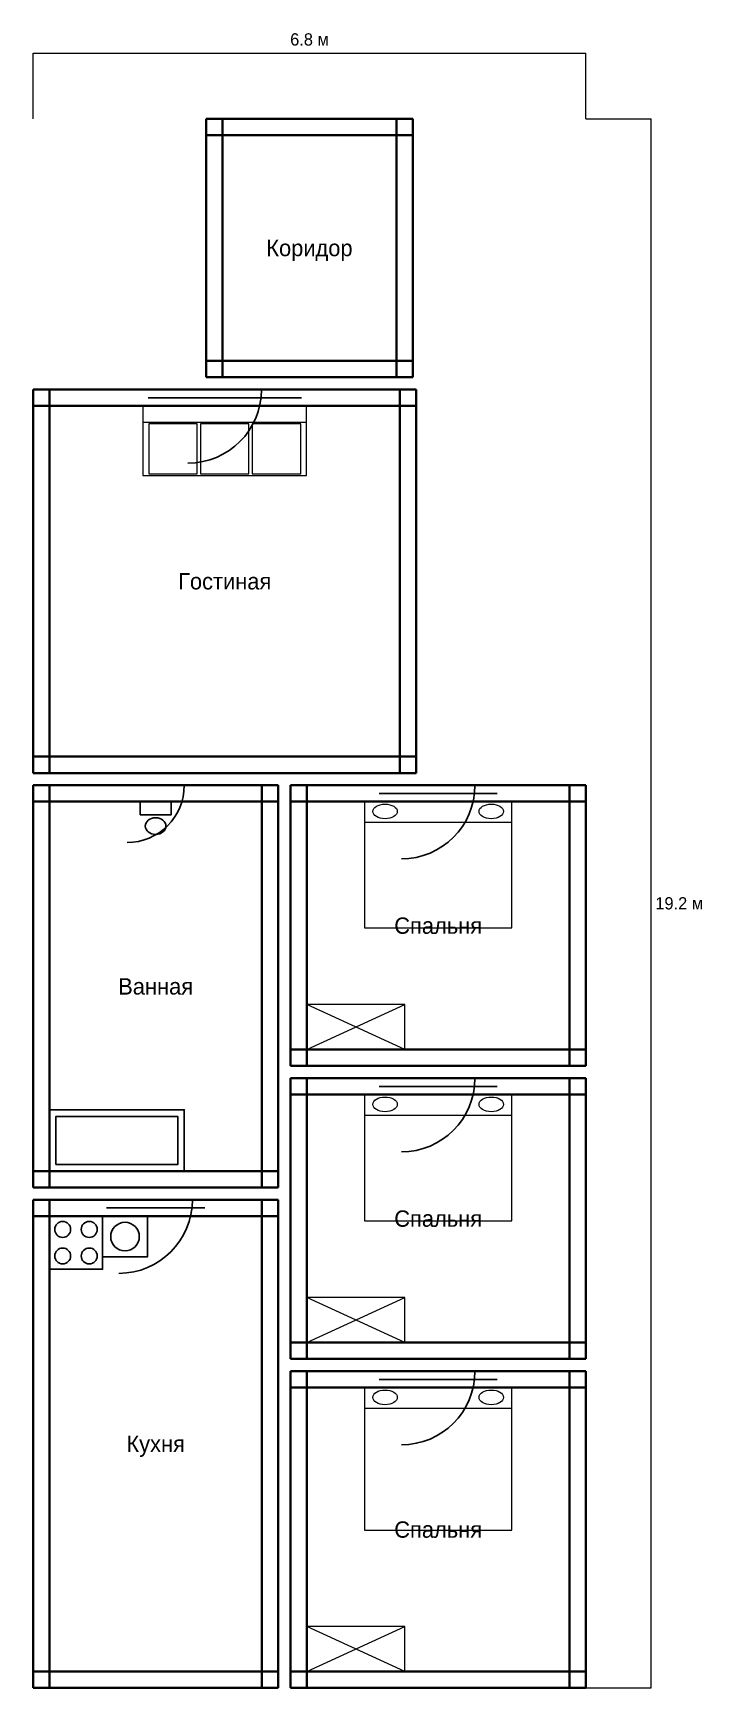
# Model space of a CAD drawing. Header units: metres. Extents: x 0 to 819, y 0 to 2024.
import ezdxf
from ezdxf.enums import TextEntityAlignment as Align

# ---------------------------------------------------------------- set-up
doc = ezdxf.new("R2010")
doc.units = ezdxf.units.M
for name, color, linetype, lineweight in [('Двери', 7, 'Continuous', 25), ('Мебель', 7, 'Continuous', 18), ('Окна', 7, 'Continuous', 25), ('Размеры', 1, 'Continuous', 13), ('Стены', 7, 'Continuous', 35), ('Текст', 7, 'Continuous', 13)]:
    doc.layers.add(name, color=color, linetype=linetype, lineweight=lineweight)

msp = doc.modelspace()

# ---------------------------------------------------------------- linework, layer by layer
at = {"layer": 'Двери'}
for p, q in [((189.5, 1587.9), (279.5, 1587.9)), ((115, 1103.9), (185, 1103.9)), ((450.75, 1103.9), (540.75, 1103.9)), ((450.75, 745.6), (540.75, 745.6)), ((105, 597), (195, 597)), ((450.75, 387.3), (540.75, 387.3))]:
    msp.add_line(p, q, dxfattribs=at)
for centre, radius in [((189.5, 1587.9), 90), ((115, 1103.9), 70), ((450.75, 1103.9), 90), ((450.75, 745.6), 90), ((105, 597), 90), ((450.75, 387.3), 90)]:
    msp.add_arc(centre, radius, 270, 360, dxfattribs=at)
at = {"layer": 'Мебель'}
for p, q in [((134.5, 1547.9), (334.5, 1547.9)), ((405.75, 1058.9), (585.75, 1058.9)), ((335, 780.6), (455, 835.6)), ((455, 780.6), (335, 835.6)), ((405.75, 700.6), (585.75, 700.6)), ((335, 422.3), (455, 477.3)), ((455, 422.3), (335, 477.3)), ((405.75, 342.3), (585.75, 342.3)), ((335, 20), (455, 75)), ((455, 20), (335, 75))]:
    msp.add_line(p, q, dxfattribs=at)
for points in [[(134.5, 1482.9), (334.5, 1482.9), (334.5, 1567.9), (134.5, 1567.9), (134.5, 1482.9)], [(141.5, 1484.9), (200.833, 1484.9), (200.833, 1545.9), (141.5, 1545.9), (141.5, 1484.9)], [(204.833, 1484.9), (264.167, 1484.9), (264.167, 1545.9), (204.833, 1545.9), (204.833, 1484.9)], [(268.167, 1484.9), (327.5, 1484.9), (327.5, 1545.9), (268.167, 1545.9), (268.167, 1484.9)], [(405.75, 929.415), (585.75, 929.415), (585.75, 1083.9), (405.75, 1083.9), (405.75, 929.415)], [(335, 780.6), (455, 780.6), (455, 835.6), (335, 835.6), (335, 780.6)], [(405.75, 571.115), (585.75, 571.115), (585.75, 725.6), (405.75, 725.6), (405.75, 571.115)], [(335, 422.3), (455, 422.3), (455, 477.3), (335, 477.3), (335, 422.3)], [(405.75, 193.015), (585.75, 193.015), (585.75, 367.3), (405.75, 367.3), (405.75, 193.015)], [(335, 20), (455, 20), (455, 75), (335, 75), (335, 20)]]:
    msp.add_lwpolyline(points, dxfattribs=at)
for centre in [(430.75, 1071.9), (560.75, 1071.9), (430.75, 713.6), (560.75, 713.6), (430.75, 355.3), (560.75, 355.3)]:
    msp.add_ellipse(centre, major_axis=(15, 0), ratio=0.6, dxfattribs=at)
at = {"layer": 'Окна'}
for p, q in [((140.7, 1587.9), (328.3, 1587.9)), ((140.7, 1577.9), (328.3, 1577.9)), ((140.7, 1567.9), (328.3, 1567.9)), ((423.45, 1103.9), (568.05, 1103.9)), ((423.45, 1093.9), (568.05, 1093.9)), ((423.45, 1083.9), (568.05, 1083.9)), ((423.45, 745.6), (568.05, 745.6)), ((423.45, 735.6), (568.05, 735.6)), ((423.45, 725.6), (568.05, 725.6)), ((90, 597), (210, 597)), ((90, 587), (210, 587)), ((90, 577), (210, 577)), ((423.45, 387.3), (568.05, 387.3)), ((423.45, 377.3), (568.05, 377.3)), ((423.45, 367.3), (568.05, 367.3))]:
    msp.add_line(p, q, dxfattribs=at)
at = {"layer": 'Размеры', "color": 1}
for p, q in [((0, 1999.1), (676.5, 1999.1)), ((0, 1919.1), (0, 1999.1)), ((676.5, 1919.1), (676.5, 1999.1)), ((676.5, 1919.1), (756.5, 1919.1)), ((756.5, 0), (756.5, 1919.1)), ((676.5, 0), (756.5, 0))]:
    msp.add_line(p, q, dxfattribs=at)
at = {"layer": 'Сантехника'}
for points in [[(131, 1067.8), (169, 1067.8), (169, 1083.9), (131, 1083.9), (131, 1067.8)], [(20, 632), (185, 632), (185, 707), (20, 707), (20, 632)], [(28, 640), (177, 640), (177, 699), (28, 699), (28, 640)], [(20, 512), (85, 512), (85, 577), (20, 577), (20, 512)], [(85, 527), (140, 527), (140, 577), (85, 577), (85, 527)]]:
    msp.add_lwpolyline(points, dxfattribs=at)
for centre, radius in [((36.25, 560.75), 9.75), ((68.75, 560.75), 9.75), ((112.5, 552), 17.5), ((36.25, 528.25), 9.75), ((68.75, 528.25), 9.75)]:
    msp.add_circle(centre, radius, dxfattribs=at)
msp.add_ellipse((150, 1054), major_axis=(12.667, 0), ratio=0.8, dxfattribs=at)
at = {"layer": 'Стены'}
for p, q in [((464.7, 1919.1), (211.7, 1919.1)), ((211.7, 1919.1), (211.7, 1602.9)), ((231.7, 1919.1), (231.7, 1602.9)), ((444.7, 1602.9), (444.7, 1919.1)), ((464.7, 1602.9), (464.7, 1919.1)), ((464.7, 1899.1), (211.7, 1899.1)), ((211.7, 1622.9), (464.7, 1622.9)), ((211.7, 1602.9), (464.7, 1602.9)), ((469, 1587.9), (0, 1587.9)), ((0, 1587.9), (0, 1118.9)), ((20, 1587.9), (20, 1118.9)), ((449, 1118.9), (449, 1587.9)), ((469, 1118.9), (469, 1587.9)), ((469, 1567.9), (0, 1567.9)), ((0, 1138.9), (469, 1138.9)), ((0, 1118.9), (469, 1118.9)), ((300, 1103.9), (0, 1103.9)), ((0, 1103.9), (0, 612)), ((20, 1103.9), (20, 612)), ((280, 612), (280, 1103.9)), ((300, 612), (300, 1103.9)), ((676.5, 1103.9), (315, 1103.9)), ((315, 1103.9), (315, 760.6)), ((335, 1103.9), (335, 760.6)), ((656.5, 760.6), (656.5, 1103.9)), ((676.5, 760.6), (676.5, 1103.9)), ((300, 1083.9), (0, 1083.9)), ((676.5, 1083.9), (315, 1083.9)), ((315, 780.6), (676.5, 780.6)), ((315, 760.6), (676.5, 760.6)), ((676.5, 745.6), (315, 745.6)), ((315, 745.6), (315, 402.3)), ((335, 745.6), (335, 402.3)), ((656.5, 402.3), (656.5, 745.6)), ((676.5, 402.3), (676.5, 745.6)), ((676.5, 725.6), (315, 725.6)), ((0, 632), (300, 632)), ((0, 612), (300, 612)), ((300, 597), (0, 597)), ((0, 597), (0, 0)), ((20, 597), (20, 0)), ((280, 0), (280, 597)), ((300, 0), (300, 597)), ((300, 577), (0, 577)), ((315, 422.3), (676.5, 422.3)), ((315, 402.3), (676.5, 402.3)), ((676.5, 387.3), (315, 387.3)), ((315, 387.3), (315, 0)), ((335, 387.3), (335, 0)), ((656.5, 0), (656.5, 387.3)), ((676.5, 0), (676.5, 387.3)), ((676.5, 367.3), (315, 367.3)), ((0, 20), (300, 20)), ((0, 0), (300, 0)), ((315, 20), (676.5, 20)), ((315, 0), (676.5, 0))]:
    msp.add_line(p, q, dxfattribs=at)

# ---------------------------------------------------------------- texts
at = {"layer": 'Размеры', "color": 1}
msp.add_text('6.8 м', height=15, dxfattribs=at).set_placement((338.25, 2004.1), align=Align.BOTTOM_CENTER)
msp.add_text('19.2 м', height=15, dxfattribs=at).set_placement((761.5, 959.55), align=Align.MIDDLE_LEFT)
at = {"layer": 'Текст'}
for s, p in [('Коридор', (338.2, 1761)), ('Гостиная', (234.5, 1353.4)), ('Спальня', (495.75, 932.25)), ('Ванная', (150, 857.95)), ('Спальня', (495.75, 573.95)), ('Кухня', (150, 298.5)), ('Спальня', (495.75, 193.65))]:
    msp.add_text(s, height=20, dxfattribs=at).set_placement(p, align=Align.MIDDLE_CENTER)

doc.saveas('drawing.dxf')
